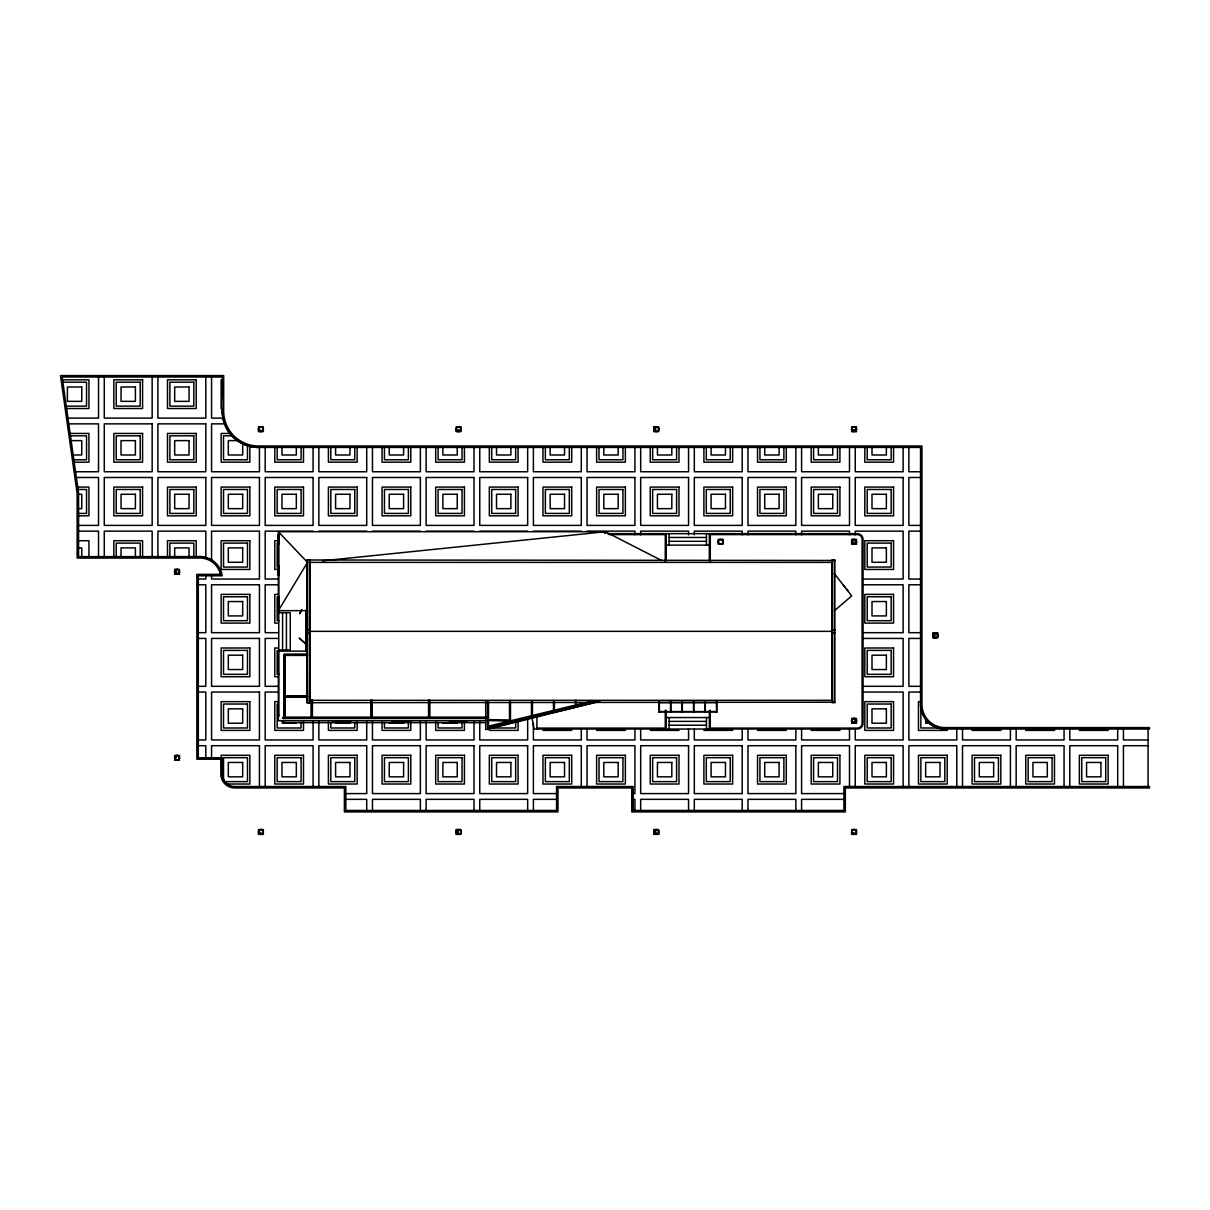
<?xml version="1.0" encoding="UTF-8"?>
<svg xmlns="http://www.w3.org/2000/svg" width="1210" height="1210" viewBox="0 0 1210 1210"><rect width="100%" height="100%" fill="white"/><g stroke="black" fill="none" stroke-linecap="round" stroke-linejoin="round"><path stroke-width="1.5" d="M307.506 632.785L307.022 702.707L309.896 702.707L309.896 559.988L307.022 559.988L307.022 702.707L834.809 702.223M309.412 629.911L309.896 559.988L309.896 702.707M309.412 702.223L309.896 632.785L307.022 632.785M174.8 571.68L176.342 571.619M456.004 831.769L458.272 831.83M653.718 428.99L655.639 428.99M653.687 831.935L655.639 831.769M854.865 721.296L854.865 720.373M174.679 760.243L174.679 755.448L179.458 755.448L179.458 760.243L174.679 760.243L176.267 757.384M653.96 431.562L655.548 428.718L653.96 426.782L658.739 426.782L658.739 431.562L653.96 431.562L653.96 426.782M935.98 634.857L936.797 633.087M307.506 610.657L278.376 610.657L307.506 562.378L278.376 531.719L605.363 531.719L661.93 560.669M301.32 610.248L299.717 613.667L302.031 609.734M834.325 610.808L851.704 595.895L834.325 573.585M258.516 431.562L263.311 431.562L263.311 426.782L258.516 426.782L258.516 431.562L260.452 429.973M456.246 431.562L461.025 431.562L461.025 426.782L456.246 426.782L456.246 431.562L458.182 429.973M258.516 834.34L260.452 832.752L263.311 834.34L263.311 829.561L258.516 829.561L258.516 834.34L263.311 834.34M851.674 431.562L853.61 429.973L856.468 431.562L856.468 426.782L851.674 426.782L851.674 431.562L856.468 431.562M456.246 834.34L461.025 834.34L461.025 829.561L456.246 829.561L456.246 834.34L458.182 832.752M851.674 544.228L853.61 542.625L856.468 544.228L856.468 539.433L851.674 539.433L851.674 544.228L856.468 544.228M933.107 637.761L937.886 637.761L937.886 632.966L933.107 632.966L933.107 637.761L935.028 636.158M851.674 723.232L856.468 723.232L856.468 718.438L851.674 718.438L851.674 723.232L853.61 721.629M851.674 834.34L853.61 832.752L856.468 834.34L856.468 829.561L851.674 829.561L851.674 834.34L856.468 834.34M843.43 585.277L845.23 587.591M847.802 590.601L846.697 589.194M853.61 541.036L851.674 539.433M460.042 431.395L458.998 429.777M855.319 431.047L854.275 429.852M855.304 544.122L854.275 542.504M498.429 725.818L503.678 724.245M487.721 728.662L598.375 701.21M560.487 710.709L569.456 708.636M569.865 708.531L594.034 702.541M594.609 702.39L597.937 701.316M600.447 701.195L485.709 729.66L485.709 701.649M591.871 701.074L576.399 704.84L576.399 700.378M595.592 701.165L487.539 727.361L487.539 701.603M561.304 709.967L571.982 707.381M575.779 706.458L597.513 701.195M322.48 560.835L605.363 531.719L605.227 533.338M831.935 700.333L831.935 562.363M921.37 710.905L920.538 704.568L920.538 447.428L258.516 447.428C247.4 447.428 236.525 442.058 229.749 433.24C217.271 417.253 223.895 395.413 222.247 377.021L62.149 377.021L78.574 493.196L78.574 556.63L201.102 556.615L211.72 559.928M62.542 379.804L88.935 379.804L88.935 408.526L66.611 408.526M222.247 379.804L221.127 379.804L221.127 408.526L222.247 408.526M62.89 382.194L86.545 382.194L86.545 406.136L66.263 406.136M67.957 418.115L98.524 418.115L98.524 377.021M223.003 418.115L211.553 418.115L211.553 377.021M68.773 423.863L98.524 423.863L98.524 471.749L75.534 471.749M224.606 423.863L211.553 423.863L211.553 471.749L259.439 471.749L259.439 447.428M653.687 429.172L655.608 429.172M70.12 433.437L88.935 433.437L88.935 462.175L74.188 462.175M229.915 433.437L221.127 433.437L221.127 462.175L249.865 462.175L249.865 446.339M70.467 435.827L86.545 435.827L86.545 459.785L73.84 459.785M232.018 435.827L223.517 435.827L223.517 459.785L247.475 459.785L247.475 445.628M71.133 440.621L81.751 440.621L81.751 454.99L73.175 454.99M237.463 440.621L228.312 440.621L228.312 454.99L242.681 454.99L242.681 443.707M920.538 471.749L908.876 471.749L908.876 447.428M76.351 477.496L98.524 477.496L98.524 525.397L78.574 525.397M920.538 477.496L908.876 477.496L908.876 525.397L920.538 525.397M77.697 487.086L88.935 487.086L88.935 515.823L78.574 515.823M78.045 489.475L86.545 489.475L86.545 513.418L78.574 513.418M78.574 494.27L81.751 494.27L81.751 508.639L78.574 508.639M78.574 531.145L98.524 531.145L98.524 556.63M313.087 531.145L265.187 531.145L265.187 579.03L278.088 579.03M318.835 531.145L366.721 531.145M372.468 531.145L420.369 531.145M426.117 531.145L474.002 531.145M479.75 531.145L527.651 531.145M533.398 531.145L581.284 531.145M587.031 531.145L634.932 531.145L634.932 534.82M920.538 531.145L908.876 531.145L908.876 579.03L920.538 579.03M607.208 533.64L857.315 533.64A5.747 5.747 0 0 1 863.063 539.388L863.063 723.293A5.747 5.747 0 0 1 857.315 729.04L534.034 729.04L531.856 716.789M279.465 534.533L278.118 534.533L278.118 543.971L279.465 543.971M609.099 534.593L665.273 534.593L665.273 561.546M278.209 535.002L279.374 535.002M669.1 537.467L706.458 537.467M78.574 540.719L88.935 540.719L88.935 556.63M278.361 540.719L274.776 540.719L274.776 569.456L278.361 569.456M669.1 541.309L706.458 541.309M278.209 543.487L279.374 543.487M666.226 545.135L709.332 545.135M78.574 547.903L81.751 547.903L81.751 556.63M834.809 560.457L307.022 559.988M309.412 562.378L832.419 562.378M279.465 565.705L278.118 565.705L278.118 575.143L279.465 575.143M278.209 566.189L279.374 566.189M279.238 567.067L277.166 567.067L277.166 543.108M174.679 569.411L179.458 569.411L179.458 574.19L174.679 574.19L174.679 569.411L176.267 571.347L174.679 574.19L176.6 572.602L179.458 574.19M278.209 574.659L279.374 574.659M198.304 579.03L205.806 579.03L205.806 575.794M862.609 579.03L903.129 579.03L903.129 531.145L855.243 531.145L855.243 534.82M198.304 584.778L205.806 584.778L205.806 632.679L198.304 632.679M278.088 584.778L265.187 584.778L265.187 632.679L278.088 632.679M862.609 584.778L903.129 584.778L903.129 632.679L862.609 632.679M920.538 584.778L908.876 584.778L908.876 632.679L920.538 632.679M278.361 594.367L274.776 594.367L274.776 623.105L278.361 623.105M279.465 596.878L278.118 596.878L278.118 606.316L279.465 606.316M278.209 597.362L279.374 597.362M278.209 605.847L279.374 605.847M278.769 612.668L290.264 612.668L290.264 650.027L278.769 650.027M307.506 616.495L306.584 616.495L306.584 646.185L307.506 646.185M279.238 620.7L277.166 620.7L277.166 596.757M306.584 628.867L305.631 628.867L306.584 629.381M309.896 629.911L307.022 629.911L307.506 560.457L307.506 702.223M831.935 629.911L834.809 629.911M306.584 631.348L307.506 631.348M309.412 631.348L832.419 631.348M831.935 632.785L834.809 632.785M306.584 633.299L305.631 633.299L306.584 633.828M198.304 638.426L205.806 638.426L205.806 686.312L198.304 686.312M278.088 638.426L265.187 638.426L265.187 686.312L278.088 686.312M862.609 638.426L903.129 638.426L903.129 686.312L862.609 686.312M920.538 638.426L908.876 638.426L908.876 686.312L920.538 686.312M278.361 648L274.776 648L274.776 676.738L278.361 676.738M307.506 651.131L278.376 651.131L278.376 720.706L486.163 720.706M307.506 654.217L284.289 654.217L284.289 718.453M307.506 654.595L283.911 654.595L283.911 718.453M284.289 655.034L307.506 655.034M284.289 655.412L307.506 655.412M279.238 674.348L277.166 674.348L277.166 650.39M198.304 692.059L205.806 692.059L205.806 739.96L198.304 739.96M278.088 692.059L265.187 692.059L265.187 739.96L313.087 739.96L313.087 721.538M862.609 692.059L903.129 692.059L903.129 739.96L855.243 739.96L855.243 728.904M920.538 692.059L908.876 692.059L908.876 739.96L956.777 739.96L956.777 729.04M284.289 695.886L307.506 695.886M284.289 696.264L307.506 696.264M284.289 696.688L307.506 696.688M284.289 697.081L307.506 697.081M309.412 700.318L832.419 700.318M278.361 701.649L274.776 701.649L274.776 730.386L303.498 730.386L303.498 721.402M920.538 701.649L918.466 701.649L918.466 730.386L947.203 730.386L947.203 729.04M659.072 702.662L716.804 702.662M659.072 711.571L716.804 711.571M659.072 711.783L716.804 711.783M486.178 717.258L283.079 717.258L283.079 718.453L486.178 718.453M283.079 717.636L486.178 717.636M666.226 717.56L709.332 717.56M283.079 718.059L486.178 718.059M333.264 721.508L350.008 721.735L333.264 721.735L333.264 720.842M392.418 721.508L408.39 721.508M450.135 721.508L466.107 721.735L450.135 721.735L450.135 720.842M669.1 721.387L706.458 721.387M485.18 722.642L286.301 722.642A7.532 7.532 0 0 1 280.977 720.434M281.96 723.202L296.329 723.202M335.594 723.202L349.962 723.202M389.242 723.202L403.611 723.202M442.875 723.202L457.244 723.202M507.292 723.202L510.892 723.202M929.22 723.202L925.65 723.202L925.65 719.527M669.1 725.213L706.458 725.213M491.729 727.981L515.672 727.981L515.672 722.461M536.907 728.087L665.273 728.087L665.273 710.134M938.007 727.981L920.855 727.981L920.855 704.038M925.605 719.466C930.172 725.425 937.523 729.04 945.025 729.04L1149.5 729.04L1149.5 727.603L945.025 727.603A23.05 23.05 0 0 1 921.975 704.568L921.975 445.991L258.516 445.991A34.833 34.833 0 0 1 223.684 411.158L223.684 375.584L60.5 375.584L77.138 493.302L77.138 558.067L201.026 558.052A21.205 21.205 0 0 1 220.265 573.434L220.462 574.357L196.867 574.357L196.867 759.214L220.81 759.214L220.81 774.067A13.885 13.885 0 0 0 234.695 787.952L344.381 787.952L344.381 811.91L557.991 811.91L557.991 787.952L631.741 787.952L631.741 811.91L845.351 811.91L845.351 787.952L1149.5 787.952L1149.5 786.515L843.914 786.515L843.914 810.473L633.178 810.473L633.178 786.515L556.555 786.515L556.555 810.473L345.818 810.473L345.818 786.515L234.695 786.515A12.448 12.448 0 0 1 222.247 774.067L222.247 757.778L198.304 757.778L198.304 575.794L222.247 575.794A22.642 22.642 0 0 0 198.304 556.63M489.339 730.386L518.077 730.386L518.077 721.402M542.972 730.386L571.71 730.386M596.621 730.386L625.358 730.386M650.254 730.386L678.991 730.386M703.902 730.386L732.64 730.386M757.536 730.386L786.273 730.386M811.184 730.386L839.922 730.386M1148.063 739.96L1123.44 739.96L1123.44 729.04M198.304 745.708L205.806 745.708L205.806 757.778M1148.063 745.708L1123.44 745.708L1123.44 786.515M223.2 778.832L224.818 781.645L247.475 781.63L247.475 757.672L223.517 757.672L223.517 779.497M227.223 784.019L249.865 784.019L249.865 755.282L221.127 755.282L221.127 757.778M345.818 793.594L366.721 793.594L366.721 745.708L318.835 745.708L318.835 786.515M556.555 793.594L533.398 793.594L533.398 745.708L581.284 745.708L581.284 786.515M633.178 793.594L634.932 793.594L634.932 745.708L587.031 745.708L587.031 786.515M843.914 793.594L801.595 793.594L801.595 745.708L849.496 745.708L849.496 786.515M345.818 799.341L366.721 799.341L366.721 810.473M556.555 799.341L533.398 799.341L533.398 810.473M633.178 799.341L634.932 799.341L634.932 810.473M843.914 799.341L801.595 799.341L801.595 810.473M653.96 829.561L658.739 829.561L658.739 834.34L653.96 834.34L653.96 829.561L655.548 831.497L653.96 834.34L655.896 832.752L658.739 834.34M228.478 784.851L224.818 781.645M933.107 632.966L934.695 634.902M456.246 829.561L457.834 831.497M854.441 429.777L855.47 431.395M854.441 542.443L855.47 544.046M556.948 711.495L554.543 712.085M493.62 726.378L493.801 727.165M278.769 715.11L278.829 716.093A7.532 7.532 0 0 1 278.769 715.11L278.769 531.719M1148.063 729.04L1148.063 786.515M1117.692 729.04L1117.692 739.96L1069.806 739.96L1069.806 729.04M1117.692 786.515L1117.692 745.708L1069.806 745.708L1069.806 786.515M1108.118 729.04L1108.118 730.386L1079.38 730.386L1079.38 729.04M1064.059 729.04L1064.059 739.96L1016.158 739.96L1016.158 729.04M1064.059 786.515L1064.059 745.708L1016.158 745.708L1016.158 786.515M1054.485 729.04L1054.485 730.386L1025.747 730.386L1025.747 729.04M1010.41 729.04L1010.41 739.96L962.525 739.96L962.525 729.04M1010.41 786.515L1010.41 745.708L962.525 745.708L962.525 786.515M1000.836 729.04L1000.836 730.386L972.099 730.386L972.099 729.04M956.777 786.515L956.777 745.708L908.876 745.708L908.876 786.515M903.129 447.428L903.129 471.749L855.243 471.749L855.243 447.428M903.129 786.515L903.129 745.708L855.243 745.708L855.243 786.515M893.555 447.428L893.555 462.175L864.817 462.175L864.817 447.428M891.165 447.428L891.165 459.785L867.207 459.785L867.207 447.428M886.37 447.428L886.37 454.99L872.002 454.99L872.002 447.428M849.496 447.428L849.496 471.749L801.595 471.749L801.595 447.428M849.496 534.82L849.496 531.145L801.595 531.145L801.595 534.82M849.496 728.904L849.496 739.96L801.595 739.96L801.595 728.904M839.922 447.428L839.922 462.175L811.184 462.175L811.184 447.428M837.517 447.428L837.517 459.785L813.574 459.785L813.574 447.428M834.325 560.457L834.325 702.223M832.737 447.428L832.737 454.99L818.368 454.99L818.368 447.428M795.847 447.428L795.847 471.749L747.962 471.749L747.962 447.428M795.847 534.82L795.847 531.145L747.962 531.145L747.962 534.82M795.847 728.904L795.847 739.96L747.962 739.96L747.962 728.904M795.847 810.473L795.847 799.341L747.962 799.341L747.962 810.473M786.273 447.428L786.273 462.175L757.536 462.175L757.536 447.428M783.883 447.428L783.883 459.785L759.925 459.785L759.925 447.428M779.089 447.428L779.089 454.99L764.72 454.99L764.72 447.428M742.214 447.428L742.214 471.749L694.313 471.749L694.313 447.428M742.214 534.82L742.214 531.145L694.313 531.145L694.313 534.82M742.214 728.904L742.214 739.96L694.313 739.96L694.313 728.904M742.214 810.473L742.214 799.341L694.313 799.341L694.313 810.473M732.64 447.428L732.64 462.175L703.902 462.175L703.902 447.428M730.235 447.428L730.235 459.785L706.292 459.785L706.292 447.428M725.455 447.428L725.455 454.99L711.087 454.99L711.087 447.428M716.804 700.787L716.804 712.342M716.517 700.787L716.517 712.342M710.285 561.546L710.285 534.593L857.315 534.593A4.795 4.795 0 0 1 862.11 539.388L862.11 723.293A4.795 4.795 0 0 1 857.315 728.087L710.285 728.087L710.285 710.134M709.332 533.64L709.332 560.654M709.332 710.663L709.332 729.04M706.458 533.64L706.458 545.135M706.458 717.56L706.458 729.04M705.309 700.787L705.309 712.342M705.022 700.787L705.022 712.342M693.814 700.787L693.814 712.342M693.527 700.787L693.527 712.342M688.566 447.428L688.566 471.749L640.68 471.749L640.68 447.428M688.566 534.82L688.566 531.145L640.68 531.145L640.68 534.82M688.566 728.904L688.566 739.96L640.68 739.96L640.68 728.904M688.566 810.473L688.566 799.341L640.68 799.341L640.68 810.473M682.334 700.787L682.334 712.342M682.047 700.787L682.047 712.342M678.991 447.428L678.991 462.175L650.254 462.175L650.254 447.428M676.602 447.428L676.602 459.785L652.644 459.785L652.644 447.428M671.807 447.428L671.807 454.99L657.438 454.99L657.438 447.428M670.839 700.787L670.839 712.342M670.552 700.787L670.552 712.342M669.1 533.64L669.1 545.135M669.1 717.56L669.1 729.04M666.226 533.64L666.226 560.654M666.226 710.663L666.226 729.04M659.359 700.787L659.359 712.342M659.072 700.787L659.072 712.342M634.932 447.428L634.932 471.749L587.031 471.749L587.031 447.428M634.932 728.904L634.932 739.96L587.031 739.96L587.031 728.904M625.358 447.428L625.358 462.175L596.621 462.175L596.621 447.428M622.953 447.428L622.953 459.785L599.01 459.785L599.01 447.428M618.174 447.428L618.174 454.99L603.805 454.99L603.805 447.428M604.788 532.309L604.788 533.398M581.284 447.428L581.284 471.749L533.398 471.749L533.398 447.428M581.284 728.904L581.284 739.96L533.398 739.96L533.398 723.383M575.431 700.363L575.431 705.067L554.422 710.164L554.422 702.042M571.71 447.428L571.71 462.175L542.972 462.175L542.972 447.428M569.32 447.428L569.32 459.785L545.362 459.785L545.362 447.428M564.525 447.428L564.525 454.99L550.157 454.99L550.157 447.428M553.454 702.042L553.454 710.391L532.445 715.488L532.445 702.042M536.907 715.125L536.907 729.04M531.477 702.042L531.477 715.73L510.469 720.827L510.469 702.042M527.651 447.428L527.651 471.749L479.75 471.749L479.75 447.428M527.651 717.848L527.651 739.96L479.75 739.96L479.75 721.538M527.651 810.473L527.651 799.341L479.75 799.341L479.75 810.473M518.077 447.428L518.077 462.175L489.339 462.175L489.339 447.428M515.672 447.428L515.672 459.785L491.729 459.785L491.729 447.428M510.892 447.428L510.892 454.99L496.523 454.99L496.523 447.428M509.501 702.042L509.501 719.965L488.492 719.617L488.492 702.042M474.002 447.428L474.002 471.749L426.117 471.749L426.117 447.428M474.002 721.538L474.002 739.96L426.117 739.96L426.117 721.538M474.002 810.473L474.002 799.341L426.117 799.341L426.117 810.473M466.576 721.009L466.576 721.901L449.651 721.901L449.651 721.009M464.428 447.428L464.428 462.175L435.691 462.175L435.691 447.428M464.428 721.402L464.428 730.386L435.691 730.386L435.691 721.402M462.038 447.428L462.038 459.785L438.08 459.785L438.08 447.428M462.038 722.461L462.038 727.981L438.08 727.981L438.08 722.461M457.244 447.428L457.244 454.99L442.875 454.99L442.875 447.428M429.747 700.318L429.747 718.059M429.368 700.318L429.368 718.059M428.93 700.318L428.93 718.059M428.552 700.318L428.552 718.059M420.369 447.428L420.369 471.749L372.468 471.749L372.468 447.428M420.369 721.538L420.369 739.96L372.468 739.96L372.468 721.538M420.369 810.473L420.369 799.341L372.468 799.341L372.468 810.473M410.795 447.428L410.795 462.175L382.058 462.175L382.058 447.428M410.795 721.402L410.795 730.386L382.058 730.386L382.058 721.402M408.874 721.009L408.874 721.901L391.934 721.901L391.934 721.009M408.39 447.428L408.39 459.785L384.447 459.785L384.447 447.428M408.39 720.842L408.39 721.735L392.418 721.735L392.418 720.842M408.39 722.461L408.39 727.981L384.447 727.981L384.447 722.461M403.611 447.428L403.611 454.99L389.242 454.99L389.242 447.428M372.272 700.318L372.272 718.059M371.893 700.318L371.893 718.059M371.455 700.318L371.455 718.059M371.077 700.318L371.077 718.059M366.721 447.428L366.721 471.749L318.835 471.749L318.835 447.428M366.721 721.538L366.721 739.96L318.835 739.96L318.835 721.538M357.147 447.428L357.147 462.175L328.409 462.175L328.409 447.428M357.147 721.402L357.147 730.386L328.409 730.386L328.409 721.402M354.757 447.428L354.757 459.785L330.799 459.785L330.799 447.428M354.757 722.461L354.757 727.981L330.799 727.981L330.799 722.461M350.507 721.009L350.507 721.901L332.765 721.901L332.765 721.009M349.962 447.428L349.962 454.99L335.594 454.99L335.594 447.428M313.087 447.428L313.087 471.749L265.187 471.749L265.187 447.428M313.087 786.515L313.087 745.708L265.187 745.708L265.187 786.515M312.407 700.318L312.407 718.059M312.029 700.318L312.029 718.059M311.59 700.318L311.59 718.059M311.212 700.318L311.212 718.059M306.387 610.021L306.387 650.814M306.115 610.021L306.115 650.814M303.498 447.428L303.498 462.175L274.776 462.175L274.776 447.428M301.108 447.428L301.108 459.785L277.166 459.785L277.166 447.428M301.108 722.461L301.108 727.981L277.166 727.981L277.166 704.038M296.329 447.428L296.329 454.99L281.96 454.99L281.96 447.428M286.422 612.668L286.422 650.027M285.106 654.595L285.106 718.453M284.728 654.595L284.728 718.453M282.596 612.668L282.596 650.027M278.587 534.533L278.587 543.971M278.587 565.705L278.587 575.143M278.587 596.878L278.587 606.316M278.376 531.719L278.376 610.657M259.439 786.515L259.439 745.708L211.553 745.708L211.553 757.778M211.553 559.837L211.553 531.145L259.439 531.145L259.439 579.03L211.553 579.03L211.553 575.794M205.806 377.021L205.806 418.115L157.905 418.115L157.905 377.021M205.806 557.402L205.806 531.145L157.905 531.145L157.905 556.63M196.217 556.63L196.217 540.719L167.494 540.719L167.494 556.63M193.827 556.63L193.827 543.108L169.884 543.108L169.884 556.63M189.032 556.63L189.032 547.903L174.679 547.903L174.679 556.63M152.157 377.021L152.157 418.115L104.272 418.115L104.272 377.021M152.157 556.63L152.157 531.145L104.272 531.145L104.272 556.63M142.583 556.63L142.583 540.719L113.846 540.719L113.846 556.63M140.194 556.63L140.194 543.108L116.236 543.108L116.236 556.63M135.399 556.63L135.399 547.903L121.03 547.903L121.03 556.63M945.025 729.04A24.487 24.487 0 0 1 920.538 704.568M258.516 447.428A36.27 36.27 0 0 1 222.247 411.158M299.369 638.214L306.433 644.476L299.369 638.214M509.501 721.054L488.492 726.151L488.492 720.57L509.501 721.054M142.583 379.804L113.846 379.804L113.846 408.526L142.583 408.526L142.583 379.804M196.217 379.804L167.494 379.804L167.494 408.526L196.217 408.526L196.217 379.804M140.194 382.194L116.236 382.194L116.236 406.136L140.194 406.136L140.194 382.194M193.827 382.194L169.884 382.194L169.884 406.136L193.827 406.136L193.827 382.194M81.751 386.988L67.397 386.988L67.397 401.357L81.751 401.357L81.751 386.988M135.399 386.988L121.03 386.988L121.03 401.357L135.399 401.357L135.399 386.988M189.032 386.988L174.679 386.988L174.679 401.357L189.032 401.357L189.032 386.988M152.157 423.863L104.272 423.863L104.272 471.749L152.157 471.749L152.157 423.863M205.806 423.863L157.905 423.863L157.905 471.749L205.806 471.749L205.806 423.863M142.583 433.437L113.846 433.437L113.846 462.175L142.583 462.175L142.583 433.437M196.217 433.437L167.494 433.437L167.494 462.175L196.217 462.175L196.217 433.437M140.194 435.827L116.236 435.827L116.236 459.785L140.194 459.785L140.194 435.827M193.827 435.827L169.884 435.827L169.884 459.785L193.827 459.785L193.827 435.827M135.399 440.621L121.03 440.621L121.03 454.99L135.399 454.99L135.399 440.621M189.032 440.621L174.679 440.621L174.679 454.99L189.032 454.99L189.032 440.621M152.157 477.496L104.272 477.496L104.272 525.397L152.157 525.397L152.157 477.496M205.806 477.496L157.905 477.496L157.905 525.397L205.806 525.397L205.806 477.496M259.439 477.496L211.553 477.496L211.553 525.397L259.439 525.397L259.439 477.496M313.087 477.496L265.187 477.496L265.187 525.397L313.087 525.397L313.087 477.496M366.721 477.496L318.835 477.496L318.835 525.397L366.721 525.397L366.721 477.496M420.369 477.496L372.468 477.496L372.468 525.397L420.369 525.397L420.369 477.496M474.002 477.496L426.117 477.496L426.117 525.397L474.002 525.397L474.002 477.496M527.651 477.496L479.75 477.496L479.75 525.397L527.651 525.397L527.651 477.496M581.284 477.496L533.398 477.496L533.398 525.397L581.284 525.397L581.284 477.496M634.932 477.496L587.031 477.496L587.031 525.397L634.932 525.397L634.932 477.496M688.566 477.496L640.68 477.496L640.68 525.397L688.566 525.397L688.566 477.496M742.214 477.496L694.313 477.496L694.313 525.397L742.214 525.397L742.214 477.496M795.847 477.496L747.962 477.496L747.962 525.397L795.847 525.397L795.847 477.496M849.496 477.496L801.595 477.496L801.595 525.397L849.496 525.397L849.496 477.496M903.129 477.496L855.243 477.496L855.243 525.397L903.129 525.397L903.129 477.496M142.583 487.086L113.846 487.086L113.846 515.823L142.583 515.823L142.583 487.086M196.217 487.086L167.494 487.086L167.494 515.823L196.217 515.823L196.217 487.086M249.865 487.086L221.127 487.086L221.127 515.823L249.865 515.823L249.865 487.086M303.498 487.086L274.776 487.086L274.776 515.823L303.498 515.823L303.498 487.086M357.147 487.086L328.409 487.086L328.409 515.823L357.147 515.823L357.147 487.086M410.795 487.086L382.058 487.086L382.058 515.823L410.795 515.823L410.795 487.086M464.428 487.086L435.691 487.086L435.691 515.823L464.428 515.823L464.428 487.086M518.077 487.086L489.339 487.086L489.339 515.823L518.077 515.823L518.077 487.086M571.71 487.086L542.972 487.086L542.972 515.823L571.71 515.823L571.71 487.086M625.358 487.086L596.621 487.086L596.621 515.823L625.358 515.823L625.358 487.086M678.991 487.086L650.254 487.086L650.254 515.823L678.991 515.823L678.991 487.086M732.64 487.086L703.902 487.086L703.902 515.823L732.64 515.823L732.64 487.086M786.273 487.086L757.536 487.086L757.536 515.823L786.273 515.823L786.273 487.086M839.922 487.086L811.184 487.086L811.184 515.823L839.922 515.823L839.922 487.086M893.555 487.086L864.817 487.086L864.817 515.823L893.555 515.823L893.555 487.086M140.194 489.475L116.236 489.475L116.236 513.418L140.194 513.418L140.194 489.475M193.827 489.475L169.884 489.475L169.884 513.418L193.827 513.418L193.827 489.475M247.475 489.475L223.517 489.475L223.517 513.418L247.475 513.418L247.475 489.475M301.108 489.475L277.166 489.475L277.166 513.418L301.108 513.418L301.108 489.475M354.757 489.475L330.799 489.475L330.799 513.418L354.757 513.418L354.757 489.475M408.39 489.475L384.447 489.475L384.447 513.418L408.39 513.418L408.39 489.475M462.038 489.475L438.08 489.475L438.08 513.418L462.038 513.418L462.038 489.475M515.672 489.475L491.729 489.475L491.729 513.418L515.672 513.418L515.672 489.475M569.32 489.475L545.362 489.475L545.362 513.418L569.32 513.418L569.32 489.475M622.953 489.475L599.01 489.475L599.01 513.418L622.953 513.418L622.953 489.475M676.602 489.475L652.644 489.475L652.644 513.418L676.602 513.418L676.602 489.475M730.235 489.475L706.292 489.475L706.292 513.418L730.235 513.418L730.235 489.475M783.883 489.475L759.925 489.475L759.925 513.418L783.883 513.418L783.883 489.475M837.517 489.475L813.574 489.475L813.574 513.418L837.517 513.418L837.517 489.475M891.165 489.475L867.207 489.475L867.207 513.418L891.165 513.418L891.165 489.475M135.399 494.27L121.03 494.27L121.03 508.639L135.399 508.639L135.399 494.27M189.032 494.27L174.679 494.27L174.679 508.639L189.032 508.639L189.032 494.27M242.681 494.27L228.312 494.27L228.312 508.639L242.681 508.639L242.681 494.27M296.329 494.27L281.96 494.27L281.96 508.639L296.329 508.639L296.329 494.27M349.962 494.27L335.594 494.27L335.594 508.639L349.962 508.639L349.962 494.27M403.611 494.27L389.242 494.27L389.242 508.639L403.611 508.639L403.611 494.27M457.244 494.27L442.875 494.27L442.875 508.639L457.244 508.639L457.244 494.27M510.892 494.27L496.523 494.27L496.523 508.639L510.892 508.639L510.892 494.27M564.525 494.27L550.157 494.27L550.157 508.639L564.525 508.639L564.525 494.27M618.174 494.27L603.805 494.27L603.805 508.639L618.174 508.639L618.174 494.27M671.807 494.27L657.438 494.27L657.438 508.639L671.807 508.639L671.807 494.27M725.455 494.27L711.087 494.27L711.087 508.639L725.455 508.639L725.455 494.27M779.089 494.27L764.72 494.27L764.72 508.639L779.089 508.639L779.089 494.27M832.737 494.27L818.368 494.27L818.368 508.639L832.737 508.639L832.737 494.27M886.37 494.27L872.002 494.27L872.002 508.639L886.37 508.639L886.37 494.27M723.051 539.433L718.256 539.433L718.256 544.228L723.051 544.228L723.051 539.433M249.865 540.719L221.127 540.719L221.127 569.456L249.865 569.456L249.865 540.719M893.555 540.719L864.817 540.719L864.817 569.456L893.555 569.456L893.555 540.719M247.475 543.108L223.517 543.108L223.517 567.067L247.475 567.067L247.475 543.108M891.165 543.108L867.207 543.108L867.207 567.067L891.165 567.067L891.165 543.108M242.681 547.903L228.312 547.903L228.312 562.272L242.681 562.272L242.681 547.903M886.37 547.903L872.002 547.903L872.002 562.272L886.37 562.272L886.37 547.903M834.809 559.988L831.935 559.988L831.935 702.707L834.809 702.707L834.809 559.988M259.439 584.778L211.553 584.778L211.553 632.679L259.439 632.679L259.439 584.778M249.865 594.367L221.127 594.367L221.127 623.105L249.865 623.105L249.865 594.367M893.555 594.367L864.817 594.367L864.817 623.105L893.555 623.105L893.555 594.367M247.475 596.757L223.517 596.757L223.517 620.7L247.475 620.7L247.475 596.757M891.165 596.757L867.207 596.757L867.207 620.7L891.165 620.7L891.165 596.757M242.681 601.552L228.312 601.552L228.312 615.92L242.681 615.92L242.681 601.552M886.37 601.552L872.002 601.552L872.002 615.92L886.37 615.92L886.37 601.552M259.439 638.426L211.553 638.426L211.553 686.312L259.439 686.312L259.439 638.426M249.865 648L221.127 648L221.127 676.738L249.865 676.738L249.865 648M893.555 648L864.817 648L864.817 676.738L893.555 676.738L893.555 648M247.475 650.39L223.517 650.39L223.517 674.348L247.475 674.348L247.475 650.39M891.165 650.39L867.207 650.39L867.207 674.348L891.165 674.348L891.165 650.39M242.681 655.185L228.312 655.185L228.312 669.553L242.681 669.553L242.681 655.185M886.37 655.185L872.002 655.185L872.002 669.553L886.37 669.553L886.37 655.185M259.439 692.059L211.553 692.059L211.553 739.96L259.439 739.96L259.439 692.059M249.865 701.649L221.127 701.649L221.127 730.386L249.865 730.386L249.865 701.649M893.555 701.649L864.817 701.649L864.817 730.386L893.555 730.386L893.555 701.649M247.475 704.038L223.517 704.038L223.517 727.981L247.475 727.981L247.475 704.038M891.165 704.038L867.207 704.038L867.207 727.981L891.165 727.981L891.165 704.038M242.681 708.833L228.312 708.833L228.312 723.202L242.681 723.202L242.681 708.833M886.37 708.833L872.002 708.833L872.002 723.202L886.37 723.202L886.37 708.833M420.369 745.708L372.468 745.708L372.468 793.594L420.369 793.594L420.369 745.708M474.002 745.708L426.117 745.708L426.117 793.594L474.002 793.594L474.002 745.708M527.651 745.708L479.75 745.708L479.75 793.594L527.651 793.594L527.651 745.708M688.566 745.708L640.68 745.708L640.68 793.594L688.566 793.594L688.566 745.708M742.214 745.708L694.313 745.708L694.313 793.594L742.214 793.594L742.214 745.708M795.847 745.708L747.962 745.708L747.962 793.594L795.847 793.594L795.847 745.708M303.498 755.282L274.776 755.282L274.776 784.019L303.498 784.019L303.498 755.282M357.147 755.282L328.409 755.282L328.409 784.019L357.147 784.019L357.147 755.282M410.795 755.282L382.058 755.282L382.058 784.019L410.795 784.019L410.795 755.282M464.428 755.282L435.691 755.282L435.691 784.019L464.428 784.019L464.428 755.282M518.077 755.282L489.339 755.282L489.339 784.019L518.077 784.019L518.077 755.282M571.71 755.282L542.972 755.282L542.972 784.019L571.71 784.019L571.71 755.282M625.358 755.282L596.621 755.282L596.621 784.019L625.358 784.019L625.358 755.282M678.991 755.282L650.254 755.282L650.254 784.019L678.991 784.019L678.991 755.282M732.64 755.282L703.902 755.282L703.902 784.019L732.64 784.019L732.64 755.282M786.273 755.282L757.536 755.282L757.536 784.019L786.273 784.019L786.273 755.282M839.922 755.282L811.184 755.282L811.184 784.019L839.922 784.019L839.922 755.282M893.555 755.282L864.817 755.282L864.817 784.019L893.555 784.019L893.555 755.282M947.203 755.282L918.466 755.282L918.466 784.019L947.203 784.019L947.203 755.282M1000.836 755.282L972.099 755.282L972.099 784.019L1000.836 784.019L1000.836 755.282M1054.485 755.282L1025.747 755.282L1025.747 784.019L1054.485 784.019L1054.485 755.282M1108.118 755.282L1079.38 755.282L1079.38 784.019L1108.118 784.019L1108.118 755.282M301.108 757.672L277.166 757.672L277.166 781.63L301.108 781.63L301.108 757.672M354.757 757.672L330.799 757.672L330.799 781.63L354.757 781.63L354.757 757.672M408.39 757.672L384.447 757.672L384.447 781.63L408.39 781.63L408.39 757.672M462.038 757.672L438.08 757.672L438.08 781.63L462.038 781.63L462.038 757.672M515.672 757.672L491.729 757.672L491.729 781.63L515.672 781.63L515.672 757.672M569.32 757.672L545.362 757.672L545.362 781.63L569.32 781.63L569.32 757.672M622.953 757.672L599.01 757.672L599.01 781.63L622.953 781.63L622.953 757.672M676.602 757.672L652.644 757.672L652.644 781.63L676.602 781.63L676.602 757.672M730.235 757.672L706.292 757.672L706.292 781.63L730.235 781.63L730.235 757.672M783.883 757.672L759.925 757.672L759.925 781.63L783.883 781.63L783.883 757.672M837.517 757.672L813.574 757.672L813.574 781.63L837.517 781.63L837.517 757.672M891.165 757.672L867.207 757.672L867.207 781.63L891.165 781.63L891.165 757.672M944.798 757.672L920.855 757.672L920.855 781.63L944.798 781.63L944.798 757.672M998.447 757.672L974.504 757.672L974.504 781.63L998.447 781.63L998.447 757.672M1052.08 757.672L1028.137 757.672L1028.137 781.63L1052.08 781.63L1052.08 757.672M1105.728 757.672L1081.785 757.672L1081.785 781.63L1105.728 781.63L1105.728 757.672M242.681 762.466L228.312 762.466L228.312 776.835L242.681 776.835L242.681 762.466M296.329 762.466L281.96 762.466L281.96 776.835L296.329 776.835L296.329 762.466M349.962 762.466L335.594 762.466L335.594 776.835L349.962 776.835L349.962 762.466M403.611 762.466L389.242 762.466L389.242 776.835L403.611 776.835L403.611 762.466M457.244 762.466L442.875 762.466L442.875 776.835L457.244 776.835L457.244 762.466M510.892 762.466L496.523 762.466L496.523 776.835L510.892 776.835L510.892 762.466M564.525 762.466L550.157 762.466L550.157 776.835L564.525 776.835L564.525 762.466M618.174 762.466L603.805 762.466L603.805 776.835L618.174 776.835L618.174 762.466M671.807 762.466L657.438 762.466L657.438 776.835L671.807 776.835L671.807 762.466M725.455 762.466L711.087 762.466L711.087 776.835L725.455 776.835L725.455 762.466M779.089 762.466L764.72 762.466L764.72 776.835L779.089 776.835L779.089 762.466M832.737 762.466L818.368 762.466L818.368 776.835L832.737 776.835L832.737 762.466M886.37 762.466L872.002 762.466L872.002 776.835L886.37 776.835L886.37 762.466M940.019 762.466L925.65 762.466L925.65 776.835L940.019 776.835L940.019 762.466M993.652 762.466L979.283 762.466L979.283 776.835L993.652 776.835L993.652 762.466M1047.3 762.466L1032.932 762.466L1032.932 776.835L1047.3 776.835L1047.3 762.466M1100.934 762.466L1086.565 762.466L1086.565 776.835L1100.934 776.835L1100.934 762.466M934.075 637.095A2.223 2.223 0 0 0 937.659 635.704A2.223 2.223 0 0 0 934.68 633.299A2.223 2.223 0 0 0 934.075 637.095M933.908 637.307A2.496 2.496 0 0 0 937.932 635.749A2.496 2.496 0 0 0 934.574 633.042A2.496 2.496 0 0 0 933.908 637.307M175.647 759.562A2.223 2.223 0 0 0 179.231 758.186A2.223 2.223 0 0 0 176.252 755.766A2.223 2.223 0 0 0 175.647 759.562M175.48 759.774A2.496 2.496 0 0 0 179.504 758.216A2.496 2.496 0 0 0 176.146 755.509A2.496 2.496 0 0 0 175.48 759.774M175.647 573.525A2.223 2.223 0 0 0 179.231 572.148A2.223 2.223 0 0 0 176.252 569.728A2.223 2.223 0 0 0 175.647 573.525M175.48 573.737A2.496 2.496 0 0 0 179.504 572.179A2.496 2.496 0 0 0 176.146 569.471A2.496 2.496 0 0 0 175.48 573.737M852.657 833.675A2.223 2.223 0 0 0 856.241 832.298A2.223 2.223 0 0 0 853.247 829.878A2.223 2.223 0 0 0 852.657 833.675M852.49 833.887A2.496 2.496 0 0 0 856.498 832.329A2.496 2.496 0 0 0 853.156 829.621A2.496 2.496 0 0 0 852.49 833.887M457.214 833.675A2.223 2.223 0 0 0 460.798 832.298A2.223 2.223 0 0 0 457.819 829.878A2.223 2.223 0 0 0 457.214 833.675M457.047 833.887A2.496 2.496 0 0 0 461.07 832.329A2.496 2.496 0 0 0 457.713 829.621A2.496 2.496 0 0 0 457.047 833.887M654.943 833.675A2.223 2.223 0 0 0 658.527 832.298A2.223 2.223 0 0 0 655.533 829.878A2.223 2.223 0 0 0 654.943 833.675M654.761 833.887A2.496 2.496 0 0 0 658.784 832.329A2.496 2.496 0 0 0 655.427 829.621A2.496 2.496 0 0 0 654.761 833.887M259.5 833.675A2.223 2.223 0 0 0 263.084 832.298A2.223 2.223 0 0 0 260.105 829.878A2.223 2.223 0 0 0 259.5 833.675M259.333 833.887A2.496 2.496 0 0 0 263.356 832.329A2.496 2.496 0 0 0 259.999 829.621A2.496 2.496 0 0 0 259.333 833.887M259.5 430.896A2.223 2.223 0 0 0 263.084 429.52A2.223 2.223 0 0 0 260.105 427.1A2.223 2.223 0 0 0 259.5 430.896M259.333 431.108A2.496 2.496 0 0 0 263.356 429.55A2.496 2.496 0 0 0 259.999 426.843A2.496 2.496 0 0 0 259.333 431.108M457.214 430.896A2.223 2.223 0 0 0 460.798 429.52A2.223 2.223 0 0 0 457.819 427.1A2.223 2.223 0 0 0 457.214 430.896M457.047 431.108A2.496 2.496 0 0 0 461.07 429.55A2.496 2.496 0 0 0 457.713 426.843A2.496 2.496 0 0 0 457.047 431.108M654.943 430.896A2.223 2.223 0 0 0 658.527 429.52A2.223 2.223 0 0 0 655.533 427.1A2.223 2.223 0 0 0 654.943 430.896M654.761 431.108A2.496 2.496 0 0 0 658.784 429.55A2.496 2.496 0 0 0 655.427 426.843A2.496 2.496 0 0 0 654.761 431.108M852.657 430.896A2.223 2.223 0 0 0 856.241 429.52A2.223 2.223 0 0 0 853.247 427.1A2.223 2.223 0 0 0 852.657 430.896M852.49 431.108A2.496 2.496 0 0 0 856.498 429.55A2.496 2.496 0 0 0 853.156 426.843A2.496 2.496 0 0 0 852.49 431.108M852.657 722.552A2.223 2.223 0 0 0 856.241 721.175A2.223 2.223 0 0 0 853.247 718.755A2.223 2.223 0 0 0 852.657 722.552M852.49 722.763A2.496 2.496 0 0 0 856.498 721.205A2.496 2.496 0 0 0 853.156 718.498A2.496 2.496 0 0 0 852.49 722.763M719.239 543.547A2.223 2.223 0 0 0 722.824 542.171A2.223 2.223 0 0 0 719.829 539.766A2.223 2.223 0 0 0 719.239 543.547M719.073 543.759A2.496 2.496 0 0 0 723.096 542.216A2.496 2.496 0 0 0 719.738 539.509A2.496 2.496 0 0 0 719.073 543.759M852.657 543.547A2.223 2.223 0 0 0 856.241 542.171A2.223 2.223 0 0 0 853.247 539.766A2.223 2.223 0 0 0 852.657 543.547M852.49 543.759A2.496 2.496 0 0 0 856.498 542.216A2.496 2.496 0 0 0 853.156 539.509A2.496 2.496 0 0 0 852.49 543.759"/></g></svg>
